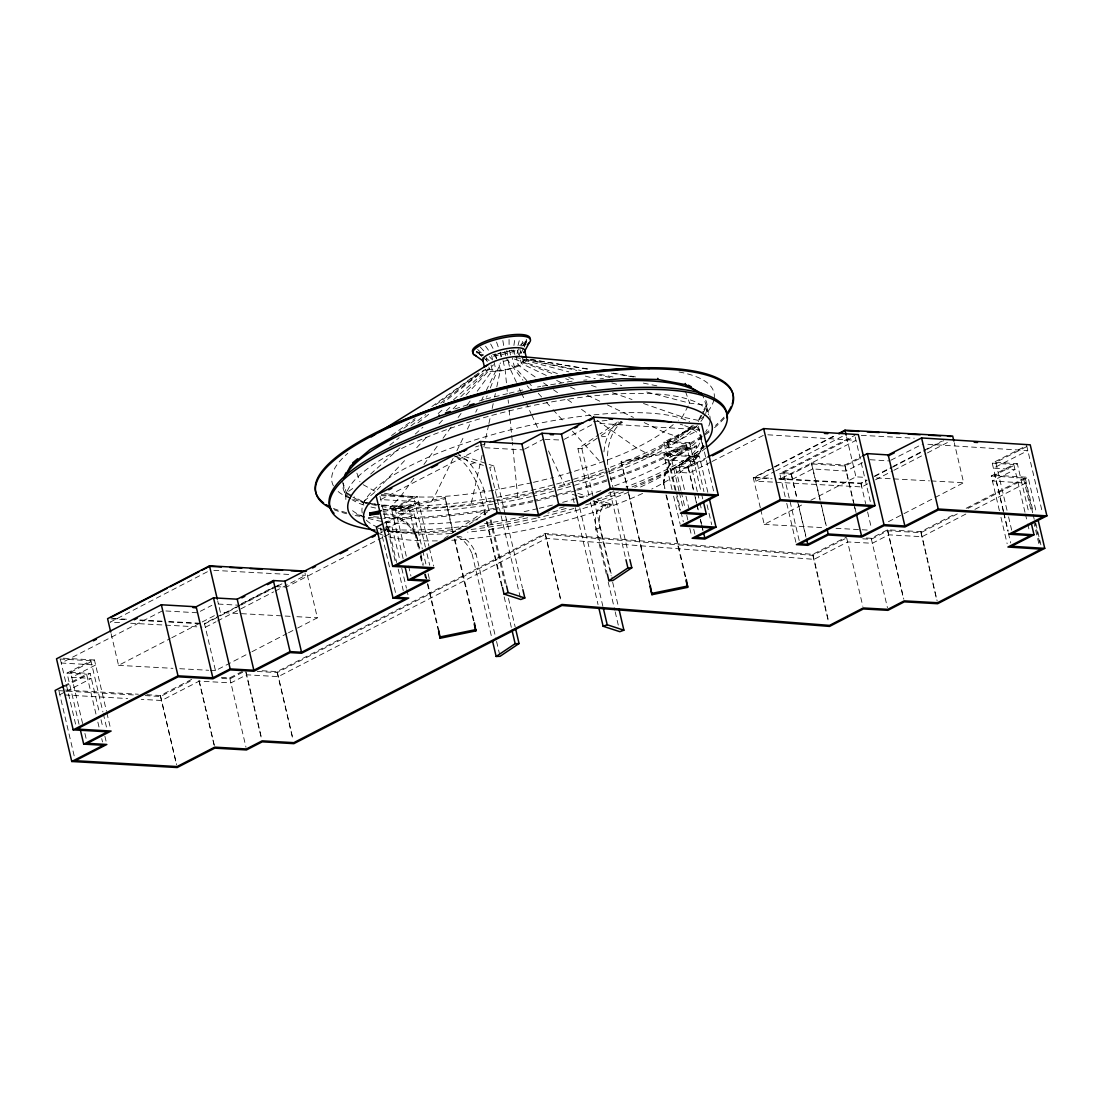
<?xml version="1.0" encoding="UTF-8"?>
<svg xmlns="http://www.w3.org/2000/svg" width="1102" height="1102" viewBox="0 0 1102 1102"><rect width="100%" height="100%" fill="white"/><g stroke="black" fill="none" stroke-linecap="round" stroke-linejoin="round"><path stroke-width="0.75" stroke-dasharray="5 3.75" d="M402.685 511.08L402.864 509.73M419.201 549.058L416.28 534.498A40.071 38.363 7.2 0 0 383.606 512.843M452.715 532.321L445.043 497.539L383.138 510.267M649.588 584.68L621.156 461.339L696.45 445.855L696.478 448.059A40.071 38.363 7.2 0 0 663.638 484.949L664.41 488.255M664.74 457.206L664.905 455.856M663.969 480.568L664.134 479.218M663.638 484.949L663.803 483.599A40.071 38.363 7.2 0 1 666.338 470.706L668.198 466.711A40.071 38.363 7.2 0 1 679.948 453.501L683.791 451.117A40.071 38.363 7.2 0 1 696.657 446.709M696.478 448.059L696.45 445.855M513.918 345.463L514.786 339.017M603.937 451.848L604.543 447.44A40.071 22.55 87.9 0 1 609.682 432.08L611.555 429.064A40.071 22.55 87.9 0 1 618.208 422.645L622.12 422.493L621.914 421.639L618.015 421.777L600.039 433.844M512.953 353.329L513.394 350.188L494.247 354.844L493.861 353.232M482.111 455.236L470.829 505.239L495.941 501.024M483.902 446.902L488.558 425.22M488.916 423.554L490.707 415.206M492.139 408.539L493.214 403.539M494.646 396.858L495.363 393.524M496.795 386.857L500.377 370.176L498.324 361.415M517.995 345.546L520.061 337.501M517.045 353.577L518.739 347.957M521.053 346.111L523.863 338.218M479.342 401.018L485.872 398.924L487.139 395.783M490.294 387.959L500.432 362.889M520.475 351.648L519.249 354.665L521.301 363.426L547.418 376.002M523.546 345.601L526.136 339.485L526.756 341.221L523.767 347.461M523.133 348.838L521.246 352.984L522.045 351.469M524.07 347.075L526.081 342.681M453.115 458.418L434.298 496.961L427.328 507.788L427.59 508.917L470.829 505.239M456.889 450.718L464.41 435.304M467.427 429.133L471.188 421.419M475.706 412.176L477.207 409.09M481.726 399.833L483.227 396.748M486.23 390.59L496.024 370.548L493.971 361.787M519.758 345.546L525.282 341.689L526.37 339.595L526.756 341.221M523.657 358.963L524.097 360.23C515.598 369.115 499.619 372.49 487.897 369.032L487.442 367.765L443.307 402.74M688.158 405.908L682.331 416.983L678.433 420.248M701.781 415.468L698.599 421.529L698.337 420.399L703.104 411.308M703.902 409.806L706.286 405.26L689.604 403.139L643.265 391.114M702.58 413.953L706.561 406.39L702.401 394.254M695.018 459.369L704.219 445.056A186.844 50.871 -13.2 0 1 634.738 487.401M413.856 478.296L400.784 496.272L390.7 507.03L390.962 508.16L427.59 508.917M423.926 464.479L438.004 445.125M443.032 438.21L451.09 427.149M458.129 417.479L461.146 413.319M467.179 405.026L470.196 400.88M477.249 391.21L492.332 370.465L490.28 361.718M369.914 504.234L363.44 503.022L363.178 501.892L375.589 491.561L406.142 458.969M416.721 447.688L427.287 436.406M439.037 423.857L443.734 418.843M453.142 408.814L457.84 403.8M466.063 395.026L489.563 369.955L488.875 367.035M446.269 410.894L451.131 406.156M460.829 396.692L493.572 364.762M370.644 474.039L399.957 447.784M415.247 434.092L422.892 427.245M438.183 413.539L443.293 408.98M453.487 399.847L487.897 369.032M673.253 424.601C644.505 448.211 608.152 460.374 573.178 471.656M692.139 425.606L678.501 437.053L648.169 454.093L609.392 470.361L609.654 471.491L576.208 482.263M609.654 471.491L648.431 455.222L678.777 438.183L693.64 425.689M389.805 445.153L399.172 437.728M417.892 422.892L429.932 413.346M410.922 425.923L425.771 414.545M440.635 403.18L483.847 370.079M403.8 428.292L416.267 419.146M435.648 404.902L477.18 374.377M391.541 435.552L415.165 418.553M431.846 406.555L480.513 371.553M351.4 496.341L346.896 493.848L346.62 492.718L354.913 486.988M444.12 538.589L484.191 511.672L488.09 511.535L465.981 526.384M588.909 495.501L577.93 448.707L598.662 434.78M577.93 448.707L581.828 448.555L599.805 436.488M601.182 435.565L621.914 421.639M684.383 461.724L696.919 454.534M597.05 499.509L611.445 504.193L611.651 505.047A40.071 15.814 69.8 0 0 605.852 504.716L604.24 505.598A40.071 15.814 69.8 0 0 600.025 513.739L599.598 516.783A40.071 15.814 69.8 0 0 599.874 527.775L611.114 575.685M524.552 449.148L543.341 439.23M564.196 439.354L591.967 424.697M207.396 571.745L110.255 622.12L120.449 622.671M111.109 633.691L118.534 665.36L170.245 638.554M171.76 637.769L200.66 622.782M202.176 621.983L217.383 614.103M236.338 606.954L204.462 623.47L215.469 670.65L250.443 652.508M237.853 606.155L272.759 588.055M274.288 587.27L281.878 583.33M204.517 623.98L239.492 605.838M241.021 605.039L275.996 586.911M277.511 586.112L282.084 583.757M205.358 627.3L215.992 621.79M217.507 620.991L273.654 591.87M275.183 591.085L305.529 575.34L304.937 572.806M251.959 651.723L286.947 633.581M288.462 632.782L296.066 628.843M297.595 628.057L317.362 617.809L306.411 571.125M760.311 507.747L753.272 477.745L772.833 467.606M774.334 466.835L834.476 435.634M867.908 483.764L861.805 486.932L755.944 481.175L755.049 477.359L773.356 467.854M774.885 467.069L835.895 435.428M755.944 481.175L774.251 471.67M775.78 470.885L844.421 435.29M760.711 509.413L764.223 524.414L803.317 504.151M810.838 500.253L855.951 476.849L866.2 477.414M778.949 478.654L860.91 483.117L867.012 479.949M874.63 475.995L891.408 467.289M892.937 466.504L941.755 441.186M778.921 479.15L860.951 483.613L866.971 480.5M874.492 476.601L891.022 468.019M892.537 467.234L925.611 450.084M927.113 449.299L943.656 440.717M875.525 479.811L892.303 471.105M893.832 470.32L925.873 453.707M927.388 452.922L948.753 441.847M888.446 521.701L933.546 498.311M935.061 497.525L963.63 482.717L954.249 442.715M262.138 670.746L277.139 671.6L545.256 533.409L812.877 554.334L846.57 536.908M257.221 671.462L277.222 672.606L545.27 534.442L812.89 555.367L845.193 538.671M866.255 538.01L871.172 538.286L887.537 529.814L920.9 531.674L955.613 513.711M957.294 513.89L920.983 532.665L887.633 530.806L871.255 539.277L859.78 538.644M966.192 508.256L1024.529 478.089L1032.67 512.816M967.887 508.421L1028.083 477.304L1036.224 512.003M965.848 514.042L922.071 536.688L888.722 534.828L872.343 543.286L847.755 541.922L814.047 559.348L546.44 538.41L278.31 676.614L246.655 674.796L230.91 682.909L199.242 681.105L161.608 700.5L141.249 699.329M974.912 509.358L1025.7 483.089L992.434 480.982L1014.956 469.521L993.398 468.157L1027.863 450.608L926.19 444.175M162.6 610.783L61.244 663.018L95.64 664.988L71.754 677.303L91.342 678.419L65.831 691.574M478.64 449.106L380.741 499.564L418.512 501.727L396.21 513.229L414.187 514.262L385.631 528.988M79.041 724.303L67.029 673.088L90.901 660.773L102.927 712.002M82.595 723.532L70.583 672.289L94.455 659.988L106.481 711.217M403.112 558.59L391.485 509.014L413.787 497.512L425.413 547.088M406.28 556.152L395.039 508.229L417.341 496.726L428.967 546.317M200.316 611.293L211.873 605.342M64.109 685.802L86.617 674.204L96.301 715.515M64.66 686.56L90.171 673.418L99.483 713.09M383.909 523.216L409.462 510.047L418.774 549.705M385.962 523.202L413.016 509.248L422.328 548.934M64.329 692.345L59.825 694.673L63.213 694.866M241.462 603.648L274.632 586.553M379.832 533.299L382.89 531.729M384.419 530.944L392.078 526.99L399.833 560.078M382.532 537.528L286.134 587.214L276.285 586.65M384.061 536.729L393.249 532.004L387.188 531.66M146.855 694.715L160.424 695.5L192.051 679.19M145.202 695.61L160.506 696.492L192.12 680.196M221.406 677.427L229.739 677.909L244.052 670.526M242.702 672.261L229.808 678.901L219.808 678.336M675.071 490.115L663.831 442.178L698.048 424.752M678.997 490.969L667.371 441.392L698.627 425.482M672.041 489.577L663.886 454.85L686.023 443.583L697.277 491.52M675.967 490.418L667.44 454.065L689.577 442.797L701.203 492.374M680.898 490.376L675.471 467.207L695.789 456.862L703.944 491.588M684.452 489.563L679.025 466.435L699.343 456.09L707.87 492.442M679.025 466.435L688.185 467.014L706.299 457.798M675.471 467.207L688.227 468.019L706.341 458.804M710.528 462.275L689.397 473.02L676.642 472.221L696.974 461.876L665.071 459.851L687.207 448.583L665.002 447.178L699.219 429.752L598.317 423.375M712.044 461.504L764.871 434.615M785.189 496.74L779.761 473.571L854.794 435.373M799.198 540.531L783.315 472.786L853.761 436.929M779.761 473.571L791.208 474.287L811.568 463.928L844.945 466.036L861.406 457.661M820.053 499.275L811.527 462.923L844.903 465.03L861.365 456.655M862.577 462.675L846.116 471.05L812.739 468.942L792.379 479.301L780.932 478.571L855.978 440.373L766.551 434.711M890.939 460.181L922.801 443.954M1003.467 511.08L992.227 463.143L1026.678 445.607L1042.575 513.353M1007.008 510.281L995.767 462.372L1027.243 446.351M999.404 510.708L991.263 475.981L1013.785 464.507L1025.025 512.444M1003.343 511.548L994.817 475.196L1017.339 463.735L1028.579 511.645M454.782 456.903L457.495 455.911M470.485 464.314L474.549 462.812M505.226 514.455L493.861 465.994L489.798 467.482L500.763 514.276M485.459 514.799L480.031 491.671L484.109 490.17L489.536 513.298M593.041 504.124L597.119 502.636M601.775 506.204L605.852 504.716M592.972 500.997L607.381 505.68L611.445 504.193M606.265 573.88L595.81 529.277A40.071 15.814 69.8 0 1 607.588 506.548L611.651 505.047M595.81 529.277L599.874 527.775M454.85 408.925L467.909 404.709M571.539 472.179L555.119 477.083M572.764 482.166L556.634 486.712M574.349 481.657L607.794 470.871M558.535 487.456L569.844 484.329M485.872 398.924L507.54 393.648M509.207 393.249L525.874 389.185M531.784 482.759L495.321 490.004M533.451 482.345L553.452 477.483M533.781 492.277C483.971 503.407 431.943 512.223 380.989 505.212M535.407 491.878L555.009 487.112M497.622 500.749L517.72 497.374L552.006 489.04M382.959 511.631L444.877 498.903M620.977 462.688L696.285 447.205M537.459 386.995L540.751 386.444M542.404 386.168L549.003 385.053M550.656 384.777L557.254 383.675M558.907 383.4L565.519 382.298M567.158 382.008L572.117 381.182L565.698 378.73M493.668 490.28C457.605 496.107 420.11 500.639 383.992 493.131M583.661 380.204L586.953 379.928M600.135 378.799L603.441 378.523M601.596 436.695L605.494 436.557M456.931 536.963A40.071 22.55 87.9 0 1 472.124 554.044L476.036 553.907L496.175 639.794M457.055 536.261L458.253 536.275A40.071 22.55 87.9 0 1 468.212 541.495L470.444 544.002A40.071 22.55 87.9 0 1 476.036 553.907M544.953 439.312L562.736 440.125M861.309 435.331L914.233 438.21M876.462 477.965L891.835 478.805M893.557 478.902L929.441 480.858M931.149 480.94L963.63 482.717M755.049 477.359L772.13 478.282M753.272 477.745L772.075 478.778M764.223 524.414L822.34 527.582M836.005 528.326L868.486 530.103M213.829 570.354L290.253 574.514M302.141 575.161L305.529 575.34M290.157 616.321L220.428 612.519L217.686 600.852M296.948 616.693L317.362 617.809M112.762 618.484L128.039 619.31M139.94 619.958L162.008 621.17M168.799 621.542L201.074 623.291M110.985 618.883L127.997 619.806M139.899 620.454L162.008 621.666M168.813 622.024L201.115 623.787M130.642 623.222L201.969 627.107M118.534 665.36L172.945 668.335M179.75 668.707L208.664 670.278M210.358 670.374L215.469 670.65M485.004 447.729L523.119 449.905M381.292 494.66L417.341 496.726M381.168 495.638L413.787 497.512M395.039 508.229L413.016 509.248M391.485 509.014L409.462 510.047M386.003 526.646L392.078 526.99M385.493 527.61L388.524 527.789L396.665 562.488M387.229 531.219L396.417 531.743M218.141 604.048L238.459 605.205M165.906 610.976L197.437 612.781M63.351 658.197L94.455 659.988M59.797 658.996L90.901 660.773M70.583 672.289L90.171 673.418M67.029 673.088L86.617 674.204M65.431 690.045L138.384 694.232M58.502 690.651L135.009 695.031M64.908 694.963L127.68 698.558M667.371 441.392L689.577 442.797M995.767 462.372L1017.339 463.735M663.831 442.178L686.023 443.583M992.227 463.143L1013.785 464.507M870.167 459.727L889.424 460.953M667.44 454.065L699.343 456.09M994.817 475.196L1028.083 477.304M663.886 454.85L695.789 456.862M991.263 475.981L1024.529 478.089M783.315 472.786L791.167 473.281L796.98 498.076M383.427 514.193L387.973 514.854A40.071 38.363 7.2 0 1 404.558 522.224L408.043 525.144A40.071 38.363 7.2 0 1 416.101 535.847M530.971 359.472L589.763 369.266M613.291 373.192L638.485 377.394M530.42 359.459L587.765 369.198M611.376 373.206L636.667 377.49M477.152 353.274L476.767 351.662L482.855 353.632L483.227 355.257L479.425 354.541L477.152 353.274L476.532 351.538L481.602 355.808M379.363 504.909L363.178 501.892L354.155 496.878M371.539 504.537L379.639 506.038M381.251 506.341L390.962 508.16M527.032 359.638L580.988 370.52M599.543 374.267L614.709 377.325M643.389 383.11L656.875 385.838M515.529 357.434L576.869 370.437M596.761 374.652L610.026 377.463M698.337 420.399L682.331 416.983L643.375 403.456M524.097 360.23L568.797 371.815M585.341 376.099L595.273 378.675M611.817 382.959L621.748 385.535M493.861 465.994L458.639 454.547L458.845 455.415A40.071 15.814 69.8 0 1 484.109 490.17M577.834 493.269L587.435 496.382M454.575 456.049L483.392 465.402M576.966 495.804L572.158 494.247L574.9 505.942M578.564 496.327L584.969 498.407M557.378 373.578L523.298 361.745L521.935 355.905M568.742 377.531L576.856 380.342M591.457 385.425L599.571 388.235M612.547 392.753L632.025 399.516M514.386 359.045L554.471 374.418M556.648 380.438L561.249 382.656M570.464 387.105L576.608 390.053M587.366 395.232L601.196 401.899M607.34 404.861L633.457 417.438M644.215 422.617L664.175 432.232L678.501 437.053L678.777 438.183M363.192 484.701L375.589 491.561M346.62 492.718L352.64 496.052M352.915 497.181L363.44 503.022M535.131 376.953L518.257 365.134L516.204 356.387M543.575 382.862L547.79 385.81M553.424 389.75L559.045 393.69M567.489 399.585L574.528 404.517M581.553 409.434L591.402 416.322M597.022 420.261L636.419 447.825L648.169 454.093L648.431 455.222M481.739 356.442L479.053 352.929M482.896 357.392L487.511 361.194L485.39 359.004M486.753 358.481L489.109 360.63M477.634 349.458L483.75 355.188M480.362 347.158L484.839 352.103M526.88 380.658L514.345 366.773L512.292 358.026M528.023 381.926L532.569 386.967M538.272 393.29L541.688 397.064M546.248 402.12L551.937 408.429M553.08 409.696L564.472 422.314M572.448 431.157L600.921 462.702M489.412 356.649L491.699 359.211M506.465 358.605L522.995 380.259M527.142 385.672L529.208 388.386M485.514 346.138L489.329 351.442M494.247 354.844L496.685 358.797M490.652 343.976L493.655 349.623M516.411 382.27L509.854 368.22L507.802 359.472M519.331 388.51L520.791 391.623M521.508 393.18L525.158 400.99M525.888 402.547L530.985 413.47M531.715 415.027L538.272 429.064M548.465 450.911L565.064 485.858M685.54 391.609L689.604 403.139M356.883 473.089L359.941 481.726M342.446 481.257L346.896 493.848M496.561 342.075L498.614 348.025M501.644 356.511L500.336 352.144M1025.37 478.681L1033.125 511.727M1035.839 523.298L1040.867 544.774M1033.056 514.469L1034.227 519.414M1034.613 521.067L1040.426 545.834M1023.565 478.585L1031.32 511.659M1033.635 521.563L1039.062 544.677M1025.425 514.097L1027.353 522.348M1027.739 524.001L1029.681 532.266M1008.564 516.893L1011.664 530.117M1003.853 512.733L1008.11 530.888M1003.729 513.201L1007.986 531.384M1008.371 533.037L1010.699 542.942M1000.947 517.306L1007.145 543.727M920.9 531.674L937.168 601.072M920.983 532.665L936.879 600.411M887.537 529.814L903.819 599.212M887.633 530.806L903.516 598.565M855.193 437.039L870.69 503.118M860.91 483.117L861.805 486.932M860.951 483.613L865.649 503.614M867.605 511.948L871.503 528.616M871.172 538.286L887.441 607.684M846.57 436.847L855.951 476.849M844.903 465.03L856.144 512.953M844.945 466.036L853.485 502.416M853.871 504.069L855.799 512.32M846.667 537.914L862.852 606.307M821.596 505.887L826.252 525.709M811.568 463.928L820.095 500.308M820.48 501.961L826.293 526.728M812.877 554.334L828.773 622.093M812.89 555.367L828.787 623.126M798.523 504.675L806.278 537.735M791.208 474.287L797.021 499.11M797.407 500.763L805.934 537.087M786.745 503.338L796.043 542.969M706.286 405.26L708.545 414.834M698.434 426.419L713.944 492.498M700.858 438.61L702.415 445.277M707.043 504.799L711.685 524.621M701.588 494.027L702.759 498.972M697.662 493.159L699.591 501.424M699.977 503.077L701.919 511.328M688.185 467.014L693.998 491.795M694.384 493.448L696.712 503.366M697.098 505.019L698.64 511.631M700.583 519.882L701.354 523.188M701.74 524.841L702.911 529.8M688.227 468.019L693.654 491.189M695.21 497.787L696.368 502.746M696.753 504.399L698.31 510.997M700.238 519.262L701.395 524.208M701.795 525.861L702.952 530.82M685.995 496.175L688.709 507.747M693.75 529.222L694.907 534.181M681.298 492.029L685.168 508.545M686.711 515.144L687.868 520.103M689.811 528.354L691.753 536.605M679.397 492.622L683.268 509.138M676.352 492.071L680.623 510.24M681.008 511.893L683.336 521.811M676.614 496.713L680.099 511.576M673.584 496.175L680.168 524.249M663.803 483.599L664.974 488.558M666.517 495.156L685.885 577.751M665.966 494.867L685.72 579.101M618.015 421.777L618.208 422.645M621.156 461.339L628.209 491.409M628.595 493.09L649.767 583.33M613.594 490.183L607.781 465.402A40.071 22.55 87.9 0 1 622.12 422.493M613.979 491.823L629.476 557.901M610.081 491.974L625.578 558.039M607.381 505.68L607.588 506.548M581.828 448.555L593.592 498.696M593.978 500.363L612.409 578.908M612.671 582.283L618.084 605.411M590.479 502.181L606.94 572.365M608.208 582.131L614.792 610.205M615.178 611.858L618.277 625.082M579.762 507.788L602.89 606.375M575.299 507.609L598.028 604.53M525.282 341.689L525.654 343.301L522.927 345.601L522.541 343.976M519.937 349.279L520.957 353.659M517.513 350.216L518.532 354.596M513.821 350.147L514.841 354.513M509.468 350.519L510.502 354.885M506.865 350.56L507.471 355.092M504.744 351.304L505.777 355.684M545.256 533.409L561.152 601.155M545.27 534.442L561.166 602.188M503.035 360.63L505.088 369.377L506.617 384.653M499.977 352.461L501.011 356.841M495.487 353.907L496.52 358.288M491.588 355.547L492.622 359.927M486.202 357.475L487.222 361.855M517.72 497.374L512.375 442.315M505.625 516.122L522.472 587.972M501.162 515.943L520.364 597.835M491.079 519.91L506.19 584.322M490.059 519.882L504.95 583.385M508.477 598.427L515.144 626.831M487.001 521.398L502.498 587.462M484.191 511.672L484.976 515.02M486.547 521.701L501.837 586.87M504.179 596.898L511.631 628.65M496.561 641.447L499.661 654.657M472.124 554.044L491.891 638.292M445.043 497.539L453.28 532.638M454.85 539.319L474.053 621.197M454.286 539.002L473.488 620.881M429.353 547.956L433.623 566.125M426.97 553.7L429.684 565.257M422.713 550.587L426.198 565.45M428.127 573.701L429.298 578.66M416.28 534.498L420.537 552.667M420.923 554.32L423.251 564.224M425.579 574.142L427.507 582.393M427.907 584.046L438.748 630.289M420.757 555.67L423.085 565.574M425.014 573.839L426.956 582.104M427.342 583.743L438.183 630M420.317 556.303L422.259 564.568M424.587 574.486L425.358 577.792M408.594 566.07L410.922 575.974M401.762 568.329L406.418 588.137M406.803 589.79L408.346 596.402M398.208 569.1L403.249 590.576M379.956 496.231L395.466 562.309M380.342 527.968L395.838 594.047M342.915 483.296L345.932 496.12M277.139 671.6L293.036 739.359M277.222 672.606L293.104 740.351M245.87 671.462L261.367 737.541M245.939 672.44L261.45 738.533M229.739 677.909L246.008 747.308M199.242 681.105L214.353 745.489M198.925 680.402L214.036 744.842M160.424 695.5L176.706 764.898M160.506 696.492L176.403 764.237M106.866 712.87L110.737 729.386M103.312 713.655L106.798 728.518M101.026 719.702L102.968 727.954M104.897 736.205L106.453 742.817M97.858 722.127L99.414 728.739M101.728 738.643L102.514 741.949M84.923 733.436L86.466 740.034M60.458 659.685L75.57 724.11M59.04 691.326L74.537 757.405M502.843 340.546L503.889 346.744M506.782 386.347L507.471 393.125M508.146 399.916L508.477 403.304M509.165 410.082L509.84 416.873M510.006 418.567L511.535 433.83M511.7 435.524L512.21 440.607M509.055 339.499L509.11 345.863M684.714 425.661A173.772 47.317 -13.2 0 1 651.695 489.081M642.604 493.42A173.772 47.317 -13.2 0 1 449.148 540.407M437.315 540.848A173.772 47.317 -13.2 0 1 388.62 536.757M383.152 535.2A173.772 47.317 -13.2 0 1 379.57 533.919M475.623 446.889A173.772 47.317 -13.2 0 1 478.874 445.869M480.5 445.36A173.772 47.317 -13.2 0 1 487.043 443.376M593.399 421.735A173.772 47.317 -13.2 0 1 607.037 420.468M680.223 424.229A173.772 47.317 -13.2 0 1 682.882 425.028M623.498 491.919A186.844 50.871 -13.2 0 1 585.369 505.088M573.894 508.49A186.844 50.871 -13.2 0 1 537.996 517.747M536.343 518.119A186.844 50.871 -13.2 0 1 471.119 529.456M455.718 531.054A186.844 50.871 -13.2 0 1 387.298 530.668M385.562 530.42A186.844 50.871 -13.2 0 1 378.964 529.222M705.955 448.018A203.925 55.527 -13.2 0 1 629.807 487.745M618.387 492.015A203.925 55.527 -13.2 0 1 596.058 499.605M566.221 508.408A203.925 55.527 -13.2 0 1 547.901 513.133M527.72 517.775A203.925 55.527 -13.2 0 1 476.257 526.908M461.077 528.822A203.925 55.527 -13.2 0 1 387.105 531.316M705.487 446.007A203.925 55.527 -13.2 0 1 626.005 487.015M613.263 491.671A203.925 55.527 -13.2 0 1 606.927 493.848M564.114 506.837A203.925 55.527 -13.2 0 1 557.474 508.601M523.905 516.466A203.925 55.527 -13.2 0 1 482.29 523.96M467.62 525.971A203.925 55.527 -13.2 0 1 383.634 529.07M382.174 528.946A203.925 55.527 -13.2 0 1 378.33 528.547M696.712 426.901A173.772 47.317 -13.2 0 1 639.559 487.428M628.774 492.112A173.772 47.317 -13.2 0 1 467.606 532.183M450.814 533.547A173.772 47.317 -13.2 0 1 387.064 530.09M378 527.252A173.772 47.317 -13.2 0 1 366.181 519.992M362.241 512.981A173.772 47.317 -13.2 0 1 495.432 433.844A173.772 47.317 -13.2 0 1 689.659 421.804M456.889 457.661A40.071 15.814 69.8 0 1 461.366 460.595L463.694 462.757A40.071 15.814 69.8 0 1 472.73 475.196L474.783 479.067A40.071 15.814 69.8 0 1 480.031 491.671M724.289 418.237A214.311 58.351 -13.2 0 1 714.537 427.659M709.123 431.956A214.311 58.351 -13.2 0 1 577.641 490.183M576.002 490.652A214.311 58.351 -13.2 0 1 559.733 495.17M558.094 495.597A214.311 58.351 -13.2 0 1 383.661 518.491M382.05 518.408A214.311 58.351 -13.2 0 1 361.869 516.59M360.065 516.328A214.311 58.351 -13.2 0 1 354.844 515.474M346.799 513.766A214.311 58.351 -13.2 0 1 334.126 509.73M724.028 417.107A214.311 58.351 -13.2 0 1 715.529 425.455M708.861 430.827A214.311 58.351 -13.2 0 1 574.087 490.004M570.781 490.941A214.311 58.351 -13.2 0 1 556.179 494.894M554.54 495.321A214.311 58.351 -13.2 0 1 534.635 500.184M532.982 500.57A214.311 58.351 -13.2 0 1 496.038 508.063M494.343 508.353A214.311 58.351 -13.2 0 1 385.025 517.43M378.606 517.1A214.311 58.351 -13.2 0 1 371.002 516.521M361.608 515.46A214.311 58.351 -13.2 0 1 352.902 514.028M346.538 512.637A214.311 58.351 -13.2 0 1 332.157 507.857M713.986 399.42A196.142 53.406 -13.2 0 1 705.845 413.98M704.908 415.027A196.142 53.406 -13.2 0 1 698.213 421.487M692.772 425.909A196.142 53.406 -13.2 0 1 604.75 469.204M603.18 469.755A196.142 53.406 -13.2 0 1 377.242 504.385M375.451 504.151A196.142 53.406 -13.2 0 1 368.591 503.118M366.952 502.829A196.142 53.406 -13.2 0 1 336.454 489.922M333.451 485.886A196.142 53.406 -13.2 0 1 347.777 453.294M679.025 371.966A196.142 53.406 -13.2 0 1 714.206 398.084M526.811 359.665A21.572 5.868 -13.2 0 1 507.747 369.556A21.572 5.868 -13.2 0 1 485.252 369.776M508.408 360.092A21.572 5.868 -13.2 0 1 502.939 361.428M515.116 350.753A29.561 8.045 -13.2 0 1 489.632 356.483M525.682 343.865A29.561 8.045 -13.2 0 1 522.21 345.89M512.003 350.092A29.561 8.045 -13.2 0 1 492.773 354.486M482.869 355.092A29.561 8.045 -13.2 0 1 480.128 354.94M710.046 421.253A186.748 50.844 -13.2 0 1 705.748 431.653M702.084 436.392A186.748 50.844 -13.2 0 1 613.139 486.34M600.907 490.679A186.748 50.844 -13.2 0 1 560.546 502.925M552.419 505.047A186.748 50.844 -13.2 0 1 539.25 508.27M537.597 508.656A186.748 50.844 -13.2 0 1 521.205 512.237M477.552 519.676A186.748 50.844 -13.2 0 1 350.381 508.697M345.876 499.523A186.748 50.844 -13.2 0 1 525.874 407.024A186.748 50.844 -13.2 0 1 710.17 419.531M705.707 400.191A186.748 50.844 -13.2 0 1 704.591 415.729M703.723 417.272A186.748 50.844 -13.2 0 1 699.081 423.567M697.235 425.565A186.748 50.844 -13.2 0 1 605.618 475.155M604.089 475.706A186.748 50.844 -13.2 0 1 532.941 496.203M531.302 496.589A186.748 50.844 -13.2 0 1 494.481 503.834M492.801 504.124A186.748 50.844 -13.2 0 1 382.339 509.138M375.603 508.008A186.748 50.844 -13.2 0 1 370.919 507.003M363.922 505.06A186.748 50.844 -13.2 0 1 352.02 499.633M350.698 498.738A186.748 50.844 -13.2 0 1 342.791 485.018"/><path stroke-width="1.5" d="M381.457 510.612L369.749 513.022L369.776 515.24A40.071 38.363 7.2 0 1 378.84 514.042M369.776 515.24L369.749 513.022M474.439 622.878L475.844 630.909L440.125 638.251L438.748 630.289M686.27 579.404L687.662 587.366L651.943 594.708L650.152 584.997M344.568 475.582L346.152 472.565M344.031 478.227L350.408 466.118L370.231 449.464L400.563 432.425L439.354 416.157L483.93 401.789L531.288 390.273L578.178 382.408L621.404 378.73L658.032 379.487L685.554 384.626L702.112 393.8M529.194 342.846L523.836 352.654A21.572 5.868 -13.2 0 0 504.509 349.045A21.572 5.868 -13.2 0 0 483.199 361.015L473.529 354.293M352.612 462.909L357.571 458.749M492.663 641.584L496.148 656.461L515.157 643.692L519.056 643.54L515.529 628.498M607.326 574.032L608.896 580.713L627.906 567.957L631.804 567.805L629.862 559.554M519.056 643.54L500.046 656.31L496.148 656.461M631.804 567.805L612.795 580.575L608.896 580.713M371.181 436.984L375.562 434.271M378.482 432.466L487.952 364.638M405.04 566.841L408.153 580.065L430.455 568.563L392.684 566.4L376.016 495.349L480.444 441.53L521.825 443.899L542.005 433.238L561.414 434.147L593.62 417.135L701.602 423.967L718.27 495.018L684.039 512.444L706.244 513.849L703.531 502.278M574.721 428.182L577.641 426.639M589.336 420.468L592.256 418.912M392.684 566.4L497.098 512.582L538.492 514.951L558.673 504.289L578.082 505.198L610.288 488.186L718.27 495.018M306.411 571.125L209.476 565.849L107.583 618.69L110.71 632.025M110.875 617.506L167.036 588.385M170.066 586.815L198.911 571.855M201.941 570.285L209.532 566.345L221.419 566.993M838.994 433.306L845 430.179L952.679 436.048L953.85 441.048M838.953 433.844L845.055 430.675M377.848 533.285L284.881 581.209L273.379 580.547L237.205 599.199L213.512 597.849L196.184 606.775L161.347 604.778L56.519 658.803L73.187 729.855L107.569 731.824L83.697 744.139L80.212 729.262M93.353 640.854L96.37 639.298M134.196 619.806L137.213 618.25M388.744 489.825L391.802 488.255M431.571 467.758L437.687 464.603M463.694 451.2L466.752 449.616M64.109 685.802L55.1 690.444L71.768 761.496L177.174 767.543L214.807 748.148L246.476 749.952L262.221 741.839L293.89 743.657L561.937 605.494L829.558 626.418L863.334 608.965L887.923 610.329L904.301 601.857L937.65 603.717L1044.751 548.355L1038.153 520.268M382.408 523.987L376.388 527.087L393.056 598.138L405.192 598.841L301.549 652.26L290.046 651.599L253.859 670.25L230.166 668.9L212.851 677.826L178.001 675.829L73.187 729.855M241.806 597.863L244.823 596.32M267.428 584.652L273.461 581.553M312.5 568.012L315.558 566.428M340.05 553.81L347.695 549.87M372.187 537.253L375.245 535.668M71.768 761.496L103.285 745.255L83.697 744.139M393.056 598.138L426.13 581.098L408.153 580.065M707.801 457.027L763.645 428.595L858.348 434.587L875.016 505.639L799.983 543.837L807.821 544.333L828.194 533.974L861.571 536.082L884.011 524.662L904.88 525.985L938.243 509L1046.9 515.874L1030.232 444.822L921.589 437.949L888.212 454.933L867.343 453.611L862.852 455.897M712.374 455.732L722.94 450.346M706.244 513.849L684.108 525.117L716.011 527.142L709.426 499.041M716.011 527.142L695.693 537.487L704.853 538.065L780.312 499.647L875.016 505.639M888.253 455.939L894.314 452.853M1046.9 515.874L1012.435 533.423L1034.007 534.787L1031.293 523.216M1034.007 534.787L1011.471 546.248L1044.751 548.355M502.498 587.462L504.055 594.074L508.118 592.573L524.827 598L522.871 589.653M524.827 598L520.764 599.502L504.055 594.074M598.813 607.877L603.125 626.253L607.202 624.765L623.897 630.192L618.869 608.717M623.897 630.192L619.834 631.68L603.125 626.253M445.456 412.974L450.236 411.432M469.342 405.274L474.122 403.731M440.304 636.901L476.009 629.559M652.108 593.344L687.827 586.002M550.242 434.601L553.48 434.753M846.763 430.772L858.706 431.419M867.246 431.888L879.203 432.535M887.73 433.003L899.687 433.651M908.227 434.119L920.17 434.767M928.711 435.235L940.653 435.882M947.486 436.254L950.902 436.447M229.919 567.461L241.806 568.109M250.292 568.577L262.18 569.224M270.665 569.679L282.553 570.326M291.052 570.795L301.245 571.346M192.946 607.588L196.252 607.767M609.117 419.118L612.533 419.339M974.154 442.274L977.543 442.494M824.434 433.444L827.809 433.665M521.205 356.552L649.546 368.536M688.309 385.163L691.312 386.83M921.589 437.949L938.243 509M888.212 454.933L904.88 525.985M867.343 453.611L884.011 524.662M845 430.179L846.171 435.18M856.529 514.606L861.571 536.082M827.023 529.015L828.194 533.974M806.664 539.374L807.821 544.333M763.645 428.595L780.312 499.647M685.292 383.496L685.554 384.626M703.682 533.106L704.853 538.065M657.77 378.358L658.032 379.487M686.105 580.754L687.662 587.366M649.987 586.347L651.943 594.708M593.62 417.135L610.288 488.186M625.964 559.692L627.906 567.957M603.276 608.056L607.202 624.765M561.414 434.147L578.082 505.198M524.759 350.918L526.467 358.205M542.005 433.238L558.673 504.289M531.026 389.144L531.288 390.273M521.825 443.899L538.492 514.951M482.69 359.555L484.398 366.856M480.444 441.53L497.098 512.582M506.576 585.975L508.118 592.573M512.017 630.316L515.157 643.692M439.078 415.027L439.354 416.157M474.273 624.228L475.844 630.909M400.302 431.295L400.563 432.425M438.582 631.653L440.125 638.251M284.881 581.209L301.549 652.26M273.379 580.547L290.046 651.599M237.205 599.199L253.859 670.25M209.476 565.849L217.301 599.185M213.512 597.849L230.166 668.9M196.184 606.775L212.851 677.826M161.347 604.778L178.001 675.829M377.89 533.23A173.772 47.317 -13.2 0 1 464.493 450.58M490.335 442.412A173.772 47.317 -13.2 0 1 582.958 422.961M628.719 419.38A173.772 47.317 -13.2 0 1 671.256 422.149M366.911 525.929A186.844 50.871 -13.2 0 1 510.391 419.766A186.844 50.871 -13.2 0 1 706.781 441.888M375.052 530.117A203.925 55.527 -13.2 0 1 381.292 454.231A203.925 55.527 -13.2 0 1 640.069 389.447A203.925 55.527 -13.2 0 1 707.319 446.93M334.03 513.312A203.925 55.527 -13.2 0 1 509.386 406.046A203.925 55.527 -13.2 0 1 726.797 417.81M369.941 513.89A40.071 38.363 7.2 0 1 379.019 512.692M330.793 508.229A214.311 58.351 -13.2 0 1 510.915 387.077A214.311 58.351 -13.2 0 1 726.769 415.206M323.575 502.884A214.311 58.351 -13.2 0 1 505.212 387.243A214.311 58.351 -13.2 0 1 732.21 403.828M731.081 406.679A214.311 58.351 -13.2 0 1 726.507 414.077M328.975 506.3A214.311 58.351 -13.2 0 1 326.109 504.647M389.557 427.025A196.142 53.406 -13.2 0 1 628.402 368.908M485.665 366.567A21.572 5.868 -13.2 0 1 503.807 358.425A21.572 5.868 -13.2 0 1 524.387 357.158M476.147 355.753A29.561 8.045 -13.2 0 1 501.465 338.162A29.561 8.045 -13.2 0 1 527.307 344.595M473.157 352.681A29.561 8.045 -13.2 0 1 498.572 337.129A29.561 8.045 -13.2 0 1 530.076 338.837M344.623 477.497A186.748 50.844 -13.2 0 1 513.146 396.403A186.748 50.844 -13.2 0 1 700.473 393.91M558.824 505.281L538.602 515.956L497.181 513.573L396.238 565.615L434.009 567.778L411.693 579.28L429.684 580.299L396.61 597.353L408.746 598.042L301.617 653.252L290.129 652.604L253.942 671.256L230.249 669.892L212.92 678.818L178.083 676.821L76.741 729.069L111.123 731.039L87.251 743.34L106.839 744.47L75.322 760.711L177.091 766.551L214.738 747.142L246.393 748.961L262.138 740.847L293.807 742.652L561.924 604.461L829.544 625.385L863.238 607.96L887.826 609.337L904.205 600.865L937.554 602.725L1041.197 549.14L1007.931 547.033L1030.453 535.558L1008.881 534.194L1043.346 516.659L938.284 510.006L904.921 526.99L884.052 525.668L861.612 537.087L828.236 534.98L807.862 545.338L796.429 544.622L871.462 506.424L780.354 500.652L704.881 539.071L692.139 538.258L712.457 527.913L680.554 525.902L702.69 514.634L680.485 513.229L714.716 495.804L610.384 489.192L578.233 506.176L558.824 505.281"/></g></svg>
